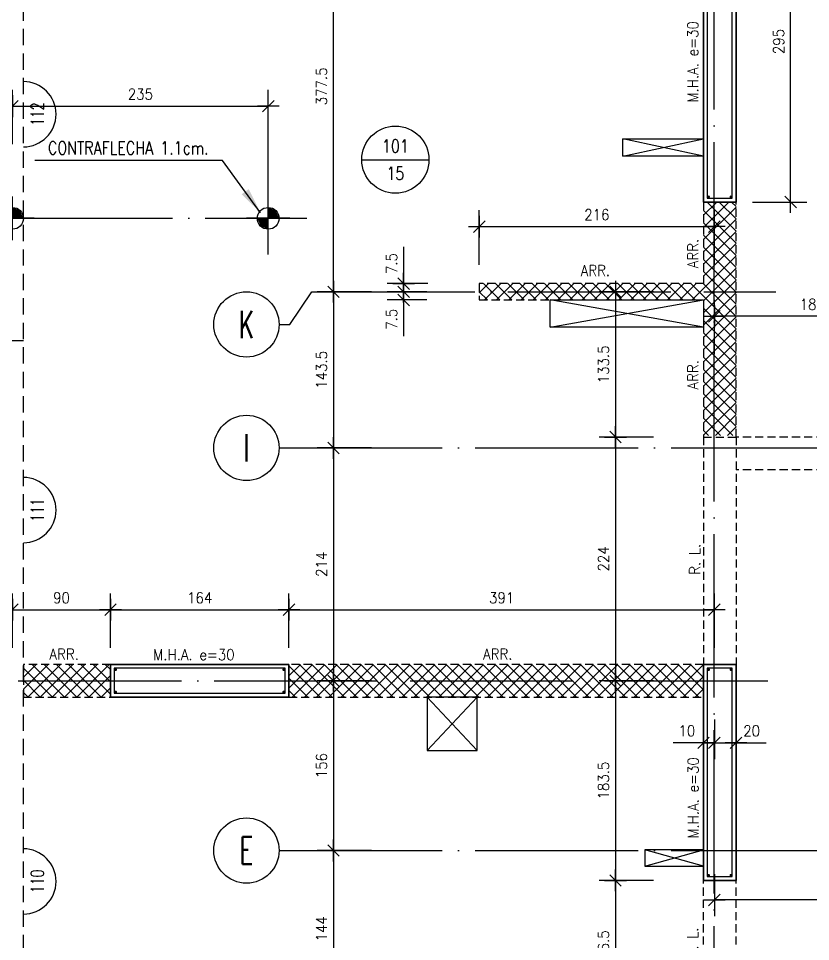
# Model space of a CAD drawing. Extents: x 2771 to 13802, y -1997 to 16878.
# Drawn here: x 3707 to 4435, y 5444 to 6292 of the extents above; entities that cross this region are included whole.
import ezdxf
from ezdxf.enums import TextEntityAlignment as Align

# ---------------------------------------------------------------- set-up
doc = ezdxf.new("R2010")
doc.units = 0
doc.header["$LTSCALE"] = 60
doc.header["$PDMODE"] = 1
for name, pattern in [('EJES', [3, 2.5, -0.25, 0, -0.25]), ('HIDDEN', [0.375, 0.25, -0.125]), ('HIDDEN2', [0.1875, 0.125, -0.0625])]:
    doc.linetypes.add(name, pattern=pattern)
doc.layers.get('0').update_dxf_attribs({"linetype": 'CONTINUOUS'})
doc.layers.get('DEFPOINTS').update_dxf_attribs({"linetype": 'CONTINUOUS'})
for name, color, linetype in [('AREA_MUROS', 6, 'CONTINUOUS'), ('ARRANQUES', 9, 'CONTINUOUS'), ('COTAS', 3, 'CONTINUOUS'), ('CRUCES', 9, 'CONTINUOUS'), ('EJES', 1, 'EJES'), ('MALLA', 1, 'CONTINUOUS'), ('MUROS', 4, 'CONTINUOUS'), ('REFUERZOS', 3, 'HIDDEN2'), ('SHAFT', 1, 'CONTINUOUS'), ('TEXTO', 3, 'CONTINUOUS'), ('TEXTOS', 2, 'CONTINUOUS'), ('VIGAS', 2, 'CONTINUOUS')]:
    doc.layers.add(name, color=color, linetype=linetype)
doc.layers.add('RLA-LOSAS', color=3, linetype='CONTINUOUS', lineweight=9)
doc.styles.add('COTAS', font='romans.shx', dxfattribs={"width": 0.9})
doc.styles.add('ROMANS', font='romans.shx', dxfattribs={"width": 0.9, "height": 10})
doc.dimstyles.new('50', dxfattribs={"dimtxt": 10, "dimasz": 1, "dimexe": 15, "dimexo": 0, "dimgap": 6, "dimtad": 1, "dimdec": 8, "dimdsep": 46, "dimtxsty": 'COTAS', "dimblk": '$COTA$', "dimcen": 0.09, "dimdle": 10, "dimclrd": 256, "dimclre": 256, "dimclrt": 2, "dimadec": 0, "dimazin": 0, "dimtfac": 1, "dimtdec": 8, "dimtmove": 0, "dimatfit": 2, "dimfxl": 35, "dimfxlon": 1, "dimtolj": 1, "dimarcsym": 0})
doc.dimstyles.new('50$7', dxfattribs={"dimtxt": 10, "dimasz": 12, "dimexe": 15, "dimexo": 0, "dimgap": 6, "dimtad": 1, "dimdec": 8, "dimdsep": 46, "dimtxsty": 'COTAS', "dimblk": '$COTA$', "dimcen": 0.09, "dimdle": 10, "dimclrd": 256, "dimclre": 256, "dimclrt": 2, "dimadec": 0, "dimazin": 0, "dimtfac": 1, "dimtdec": 8, "dimtmove": 0, "dimatfit": 2, "dimfxl": 35, "dimfxlon": 1, "dimtolj": 1, "dimarcsym": 0})

# ---------------------------------------------------------------- blocks, each defined once
blk = doc.blocks.new('$COTA$')
at = {"layer": 'COTAS'}
for p, q in [((0, -10), (0, 10)), ((5.303, 5.303), (-5.303, -5.303)), ((10, 0), (-10, 0))]:
    blk.add_line(p, q, dxfattribs=at)
blk = doc.blocks.new('*D35')
at = {"layer": 'COTAS', "lineweight": -2, "transparency": 16777216}
for p, q in [((4130.46, 6066.07), (4130.46, 6116.07)), ((4346.46, 6066.07), (4346.46, 6116.07)), ((4131.46, 6101.07), (4345.46, 6101.07))]:
    blk.add_line(p, q, dxfattribs=at)
at = {"layer": 'DEFPOINTS', "color": 0, "transparency": 16777216}
for p in [(4346.46, 6101.07), (4130.46, 6048.71), (4346.46, 6048.71)]:
    blk.add_point(p, dxfattribs=at)
at = {"layer": 'COTAS', "lineweight": -2, "transparency": 16777216, "rotation": 180}
blk.add_blockref('$COTA$', (4130.46, 6101.07), dxfattribs=at)
at = {"layer": 'COTAS', "lineweight": -2, "transparency": 16777216}
blk.add_blockref('$COTA$', (4346.46, 6101.07), dxfattribs=at)
at = {"layer": 'COTAS', "color": 2, "transparency": 16777216, "insert": (4238.46, 6112.07), "char_height": 10, "attachment_point": 5, "style": 'COTAS'}
blk.add_mtext('\\A1;216', dxfattribs=at)
blk = doc.blocks.new('*D46')
at = {"layer": 'COTAS', "lineweight": -2, "transparency": 16777216}
for p, q in [((4290.59, 6041.21), (4240.59, 6041.21)), ((4255.59, 6040.21), (4255.59, 5908.71)), ((4290.59, 5907.71), (4240.59, 5907.71))]:
    blk.add_line(p, q, dxfattribs=at)
at = {"layer": 'DEFPOINTS', "color": 0, "transparency": 16777216}
for p in [(4306.08, 6041.21), (4255.59, 5907.71), (4303.58, 5907.71)]:
    blk.add_point(p, dxfattribs=at)
at = {"layer": 'COTAS', "lineweight": -2, "transparency": 16777216}
for p, rotation in [((4255.59, 6041.21), 90), ((4255.59, 5907.71), 270)]:
    blk.add_blockref('$COTA$', p, dxfattribs=dict(at, rotation=rotation))
at = {"layer": 'COTAS', "color": 2, "transparency": 16777216, "insert": (4244.59, 5974.46), "char_height": 10, "attachment_point": 5, "rotation": 90, "style": 'COTAS'}
blk.add_mtext('\\A1;133.5', dxfattribs=at)
blk = doc.blocks.new('*D47')
at = {"layer": 'COTAS', "lineweight": -2, "transparency": 16777216}
for p, q in [((4290.59, 5907.71), (4240.59, 5907.71)), ((4255.59, 5906.71), (4255.59, 5684.71)), ((4290.59, 5683.71), (4240.59, 5683.71))]:
    blk.add_line(p, q, dxfattribs=at)
at = {"layer": 'DEFPOINTS', "color": 0, "transparency": 16777216}
for p in [(4303.58, 5907.71), (4255.59, 5683.71), (4303.58, 5683.71)]:
    blk.add_point(p, dxfattribs=at)
at = {"layer": 'COTAS', "lineweight": -2, "transparency": 16777216}
for p, rotation in [((4255.59, 5907.71), 90), ((4255.59, 5683.71), 270)]:
    blk.add_blockref('$COTA$', p, dxfattribs=dict(at, rotation=rotation))
at = {"layer": 'COTAS', "color": 2, "transparency": 16777216, "insert": (4244.59, 5795.71), "char_height": 10, "attachment_point": 5, "rotation": 90, "style": 'COTAS'}
blk.add_mtext('\\A1;224', dxfattribs=at)
blk = doc.blocks.new('*D48')
at = {"layer": 'COTAS', "lineweight": -2, "transparency": 16777216}
for p, q in [((4290.59, 5683.71), (4240.59, 5683.71)), ((4255.59, 5682.71), (4255.59, 5501.21)), ((4290.59, 5500.21), (4240.59, 5500.21))]:
    blk.add_line(p, q, dxfattribs=at)
at = {"layer": 'DEFPOINTS', "color": 0, "transparency": 16777216}
for p in [(4303.58, 5683.71), (4255.59, 5500.21), (4303.58, 5500.21)]:
    blk.add_point(p, dxfattribs=at)
at = {"layer": 'COTAS', "lineweight": -2, "transparency": 16777216}
for p, rotation in [((4255.59, 5683.71), 90), ((4255.59, 5500.21), 270)]:
    blk.add_blockref('$COTA$', p, dxfattribs=dict(at, rotation=rotation))
at = {"layer": 'COTAS', "color": 2, "transparency": 16777216, "insert": (4244.59, 5591.96), "char_height": 10, "attachment_point": 5, "rotation": 90, "style": 'COTAS'}
blk.add_mtext('\\A1;183.5', dxfattribs=at)
blk = doc.blocks.new('*D49')
at = {"layer": 'COTAS', "lineweight": -2, "transparency": 16777216}
for p, q in [((4290.59, 5500.21), (4240.59, 5500.21)), ((4255.59, 5499.21), (4255.59, 5374.71)), ((4290.59, 5373.71), (4240.59, 5373.71))]:
    blk.add_line(p, q, dxfattribs=at)
at = {"layer": 'DEFPOINTS', "color": 0, "transparency": 16777216}
for p in [(4303.58, 5500.21), (4255.59, 5373.71), (4303.58, 5373.71)]:
    blk.add_point(p, dxfattribs=at)
at = {"layer": 'COTAS', "lineweight": -2, "transparency": 16777216}
for p, rotation in [((4255.59, 5500.21), 90), ((4255.59, 5373.71), 270)]:
    blk.add_blockref('$COTA$', p, dxfattribs=dict(at, rotation=rotation))
at = {"layer": 'COTAS', "color": 2, "transparency": 16777216, "insert": (4244.59, 5436.96), "char_height": 10, "attachment_point": 5, "rotation": 90, "style": 'COTAS'}
blk.add_mtext('\\A1;126.5', dxfattribs=at)
blk = doc.blocks.new('*D99')
at = {"layer": 'COTAS', "lineweight": -2, "transparency": 16777216}
for p, q in [((4082.31, 6041.21), (4045.85, 6041.21)), ((4060.85, 6042.21), (4060.85, 6043.21)), ((4060.85, 6041.21), (4060.85, 6033.71)), ((4082.31, 6033.71), (4045.85, 6033.71)), ((4060.85, 6032.71), (4060.85, 6000.52))]:
    blk.add_line(p, q, dxfattribs=at)
at = {"layer": 'DEFPOINTS', "color": 0, "transparency": 16777216}
for p in [(4060.85, 6041.21), (4082.31, 6041.21), (4082.31, 6033.71)]:
    blk.add_point(p, dxfattribs=at)
at = {"layer": 'COTAS', "lineweight": -2, "transparency": 16777216}
for p, rotation in [((4060.85, 6041.21), 270), ((4060.85, 6033.71), 90)]:
    blk.add_blockref('$COTA$', p, dxfattribs=dict(at, rotation=rotation))
at = {"layer": 'COTAS', "color": 2, "transparency": 16777216, "insert": (4049.85, 6015.94), "char_height": 10, "attachment_point": 5, "rotation": 90, "style": 'COTAS'}
blk.add_mtext('\\A1;7.5', dxfattribs=at)
blk = doc.blocks.new('*D100')
at = {"layer": 'COTAS', "lineweight": -2, "transparency": 16777216}
for p, q in [((4060.85, 6082.54), (4060.85, 6048.71)), ((4083.12, 6048.71), (4045.85, 6048.71)), ((4060.85, 6049.71), (4060.85, 6050.71)), ((4060.85, 6041.21), (4060.85, 6048.71)), ((4060.85, 6041.21), (4060.85, 6048.71)), ((4082.31, 6041.21), (4045.85, 6041.21)), ((4060.85, 6040.21), (4060.85, 6039.21))]:
    blk.add_line(p, q, dxfattribs=at)
at = {"layer": 'DEFPOINTS', "color": 0, "transparency": 16777216}
for p in [(4060.85, 6048.71), (4083.12, 6048.71), (4082.31, 6041.21)]:
    blk.add_point(p, dxfattribs=at)
at = {"layer": 'COTAS', "lineweight": -2, "transparency": 16777216}
for p, rotation in [((4060.85, 6048.71), 270), ((4060.85, 6041.21), 90)]:
    blk.add_blockref('$COTA$', p, dxfattribs=dict(at, rotation=rotation))
at = {"layer": 'COTAS', "color": 2, "transparency": 16777216, "insert": (4049.85, 6067.11), "char_height": 10, "attachment_point": 5, "rotation": 90, "style": 'COTAS'}
blk.add_mtext('\\A1;7.5', dxfattribs=at)
blk = doc.blocks.new('*D130')
at = {"layer": 'COTAS', "lineweight": -2, "transparency": 16777216}
for p, q in [((4346.46, 5983.73), (4346.46, 6033.73)), ((4526.46, 5983.73), (4526.46, 6033.73)), ((4525.46, 6018.73), (4347.46, 6018.73))]:
    blk.add_line(p, q, dxfattribs=at)
at = {"layer": 'DEFPOINTS', "color": 0, "transparency": 16777216}
for p in [(4346.46, 6018.73), (4346.46, 5975.9), (4526.46, 5974.4)]:
    blk.add_point(p, dxfattribs=at)
at = {"layer": 'COTAS', "lineweight": -2, "transparency": 16777216, "rotation": 180}
blk.add_blockref('$COTA$', (4346.46, 6018.73), dxfattribs=at)
at = {"layer": 'COTAS', "lineweight": -2, "transparency": 16777216}
blk.add_blockref('$COTA$', (4526.46, 6018.73), dxfattribs=at)
at = {"layer": 'COTAS', "color": 2, "transparency": 16777216, "insert": (4436.46, 6029.73), "char_height": 10, "attachment_point": 5, "style": 'COTAS'}
blk.add_mtext('\\A1;180', dxfattribs=at)
blk = doc.blocks.new('*D135')
at = {"layer": 'COTAS', "lineweight": -2, "transparency": 16777216}
for p, q in [((4346.46, 5506.11), (4346.46, 5467.31)), ((4671.46, 5498.74), (4671.46, 5467.31)), ((4670.46, 5482.31), (4347.46, 5482.31))]:
    blk.add_line(p, q, dxfattribs=at)
at = {"layer": 'DEFPOINTS', "color": 0, "transparency": 16777216}
for p in [(4346.46, 5506.11), (4671.46, 5498.74), (4346.46, 5482.31)]:
    blk.add_point(p, dxfattribs=at)
at = {"layer": 'COTAS', "lineweight": -2, "transparency": 16777216, "rotation": 180}
blk.add_blockref('$COTA$', (4346.46, 5482.31), dxfattribs=at)
at = {"layer": 'COTAS', "lineweight": -2, "transparency": 16777216}
blk.add_blockref('$COTA$', (4671.46, 5482.31), dxfattribs=at)
at = {"layer": 'COTAS', "color": 2, "transparency": 16777216, "insert": (4508.96, 5493.31), "char_height": 10, "attachment_point": 5, "style": 'COTAS'}
blk.add_mtext('\\A1;325', dxfattribs=at)
blk = doc.blocks.new('*D154')
at = {"layer": 'COTAS', "lineweight": -2, "transparency": 16777216}
for p, q in [((3996.46, 6418.71), (3981.46, 6418.71)), ((3996.46, 6042.21), (3996.46, 6417.71)), ((3996.46, 6041.21), (3981.46, 6041.21))]:
    blk.add_line(p, q, dxfattribs=at)
at = {"layer": 'DEFPOINTS', "color": 0, "transparency": 16777216}
for p in [(3996.46, 6418.71), (3996.46, 6418.71), (3996.46, 6041.21)]:
    blk.add_point(p, dxfattribs=at)
at = {"layer": 'COTAS', "lineweight": -2, "transparency": 16777216}
for p, rotation in [((3996.46, 6418.71), 90), ((3996.46, 6041.21), 270)]:
    blk.add_blockref('$COTA$', p, dxfattribs=dict(at, rotation=rotation))
at = {"layer": 'COTAS', "color": 2, "transparency": 16777216, "insert": (3985.46, 6229.96), "char_height": 10, "attachment_point": 5, "rotation": 90, "style": 'COTAS'}
blk.add_mtext('\\A1;377.5', dxfattribs=at)
blk = doc.blocks.new('*D156')
at = {"layer": 'COTAS', "lineweight": -2, "transparency": 16777216}
for p, q in [((4031.46, 6041.21), (3981.46, 6041.21)), ((3996.46, 6040.21), (3996.46, 5898.71)), ((4031.46, 5897.71), (3981.46, 5897.71))]:
    blk.add_line(p, q, dxfattribs=at)
at = {"layer": 'DEFPOINTS', "color": 0, "transparency": 16777216}
for p in [(4070.96, 6041.21), (3996.46, 5897.71), (4070.96, 5897.71)]:
    blk.add_point(p, dxfattribs=at)
at = {"layer": 'COTAS', "lineweight": -2, "transparency": 16777216}
for p, rotation in [((3996.46, 6041.21), 90), ((3996.46, 5897.71), 270)]:
    blk.add_blockref('$COTA$', p, dxfattribs=dict(at, rotation=rotation))
at = {"layer": 'COTAS', "color": 2, "transparency": 16777216, "insert": (3985.46, 5969.46), "char_height": 10, "attachment_point": 5, "rotation": 90, "style": 'COTAS'}
blk.add_mtext('\\A1;143.5', dxfattribs=at)
blk = doc.blocks.new('*D157')
at = {"layer": 'COTAS', "lineweight": -2, "transparency": 16777216}
for p, q in [((4031.46, 5897.71), (3981.46, 5897.71)), ((3996.46, 5896.71), (3996.46, 5684.71)), ((4031.46, 5683.71), (3981.46, 5683.71))]:
    blk.add_line(p, q, dxfattribs=at)
at = {"layer": 'DEFPOINTS', "color": 0, "transparency": 16777216}
for p in [(4070.96, 5897.71), (3996.46, 5683.71), (4070.96, 5683.71)]:
    blk.add_point(p, dxfattribs=at)
at = {"layer": 'COTAS', "lineweight": -2, "transparency": 16777216}
for p, rotation in [((3996.46, 5897.71), 90), ((3996.46, 5683.71), 270)]:
    blk.add_blockref('$COTA$', p, dxfattribs=dict(at, rotation=rotation))
at = {"layer": 'COTAS', "color": 2, "transparency": 16777216, "insert": (3985.46, 5790.71), "char_height": 10, "attachment_point": 5, "rotation": 90, "style": 'COTAS'}
blk.add_mtext('\\A1;214', dxfattribs=at)
blk = doc.blocks.new('*D158')
at = {"layer": 'COTAS', "lineweight": -2, "transparency": 16777216}
for p, q in [((4031.46, 5683.71), (3981.46, 5683.71)), ((3996.46, 5682.71), (3996.46, 5528.71)), ((4031.46, 5527.71), (3981.46, 5527.71))]:
    blk.add_line(p, q, dxfattribs=at)
at = {"layer": 'DEFPOINTS', "color": 0, "transparency": 16777216}
for p in [(4070.96, 5683.71), (3996.46, 5527.71), (4070.96, 5527.71)]:
    blk.add_point(p, dxfattribs=at)
at = {"layer": 'COTAS', "lineweight": -2, "transparency": 16777216}
for p, rotation in [((3996.46, 5683.71), 90), ((3996.46, 5527.71), 270)]:
    blk.add_blockref('$COTA$', p, dxfattribs=dict(at, rotation=rotation))
at = {"layer": 'COTAS', "color": 2, "transparency": 16777216, "insert": (3985.46, 5605.71), "char_height": 10, "attachment_point": 5, "rotation": 90, "style": 'COTAS'}
blk.add_mtext('\\A1;156', dxfattribs=at)
blk = doc.blocks.new('*D159')
at = {"layer": 'COTAS', "lineweight": -2, "transparency": 16777216}
for p, q in [((4031.46, 5527.71), (3981.46, 5527.71)), ((3996.46, 5526.71), (3996.46, 5384.71)), ((4031.46, 5383.71), (3981.46, 5383.71))]:
    blk.add_line(p, q, dxfattribs=at)
at = {"layer": 'DEFPOINTS', "color": 0, "transparency": 16777216}
for p in [(4070.96, 5527.71), (3996.46, 5383.71), (4070.96, 5383.71)]:
    blk.add_point(p, dxfattribs=at)
at = {"layer": 'COTAS', "lineweight": -2, "transparency": 16777216}
for p, rotation in [((3996.46, 5527.71), 90), ((3996.46, 5383.71), 270)]:
    blk.add_blockref('$COTA$', p, dxfattribs=dict(at, rotation=rotation))
at = {"layer": 'COTAS', "color": 2, "transparency": 16777216, "insert": (3985.46, 5455.71), "char_height": 10, "attachment_point": 5, "rotation": 90, "style": 'COTAS'}
blk.add_mtext('\\A1;144', dxfattribs=at)
blk = doc.blocks.new('$EJE$')
at = {"color": 6}
blk.add_circle((0, 0), 30, dxfattribs=at)
at = {"color": 6, "style": 'COTAS', "width": 0.6}
blk.add_attdef('EJE', text='', height=25, dxfattribs=at).set_placement((0, 0), align=Align.MIDDLE)
blk = doc.blocks.new('*D189')
at = {"layer": 'COTAS', "lineweight": -2, "transparency": 16777216}
for p, q in [((4336.46, 5648.15), (4336.46, 5611.69)), ((4346.46, 5648.15), (4346.46, 5611.69)), ((4335.46, 5626.69), (4308.55, 5626.69)), ((4346.46, 5626.69), (4336.46, 5626.69)), ((4347.46, 5626.69), (4348.46, 5626.69))]:
    blk.add_line(p, q, dxfattribs=at)
at = {"layer": 'DEFPOINTS', "color": 0, "transparency": 16777216}
for p in [(4336.46, 5648.15), (4346.46, 5648.15), (4346.46, 5626.69)]:
    blk.add_point(p, dxfattribs=at)
at = {"layer": 'COTAS', "lineweight": -2, "transparency": 16777216}
blk.add_blockref('$COTA$', (4336.46, 5626.69), dxfattribs=at)
at = {"layer": 'COTAS', "lineweight": -2, "transparency": 16777216, "rotation": 180}
blk.add_blockref('$COTA$', (4346.46, 5626.69), dxfattribs=at)
at = {"layer": 'COTAS', "color": 2, "transparency": 16777216, "insert": (4321.19, 5637.69), "char_height": 10, "attachment_point": 5, "style": 'COTAS'}
blk.add_mtext('\\A1;10', dxfattribs=at)
blk = doc.blocks.new('*D190')
at = {"layer": 'COTAS', "lineweight": -2, "transparency": 16777216}
for p, q in [((4346.46, 5648.15), (4346.46, 5611.69)), ((4366.46, 5648.15), (4366.46, 5611.69)), ((4347.46, 5626.69), (4365.46, 5626.69)), ((4366.46, 5626.69), (4394.03, 5626.69))]:
    blk.add_line(p, q, dxfattribs=at)
at = {"layer": 'DEFPOINTS', "color": 0, "transparency": 16777216}
for p in [(4346.46, 5648.15), (4366.46, 5648.15), (4346.46, 5626.69)]:
    blk.add_point(p, dxfattribs=at)
at = {"layer": 'COTAS', "lineweight": -2, "transparency": 16777216, "rotation": 180}
blk.add_blockref('$COTA$', (4346.46, 5626.69), dxfattribs=at)
at = {"layer": 'COTAS', "lineweight": -2, "transparency": 16777216}
blk.add_blockref('$COTA$', (4366.46, 5626.69), dxfattribs=at)
at = {"layer": 'COTAS', "color": 2, "transparency": 16777216, "insert": (4380.74, 5637.69), "char_height": 10, "attachment_point": 5, "style": 'COTAS'}
blk.add_mtext('\\A1;20', dxfattribs=at)
blk = doc.blocks.new('*D223')
at = {"layer": 'COTAS', "lineweight": -2, "transparency": 16777216}
for p, q in [((3701.46, 5713.97), (3701.46, 5763.97)), ((3791.46, 5713.97), (3791.46, 5763.97)), ((3702.46, 5748.97), (3790.46, 5748.97))]:
    blk.add_line(p, q, dxfattribs=at)
at = {"layer": 'DEFPOINTS', "color": 0, "transparency": 16777216}
for p in [(3791.46, 5748.97), (3701.46, 5683.71), (3791.46, 5683.71)]:
    blk.add_point(p, dxfattribs=at)
at = {"layer": 'COTAS', "lineweight": -2, "transparency": 16777216, "rotation": 180}
blk.add_blockref('$COTA$', (3701.46, 5748.97), dxfattribs=at)
at = {"layer": 'COTAS', "lineweight": -2, "transparency": 16777216}
blk.add_blockref('$COTA$', (3791.46, 5748.97), dxfattribs=at)
at = {"layer": 'COTAS', "color": 2, "transparency": 16777216, "insert": (3746.46, 5759.97), "char_height": 10, "attachment_point": 5, "style": 'COTAS'}
blk.add_mtext('\\A1;90', dxfattribs=at)
blk = doc.blocks.new('*D224')
at = {"layer": 'COTAS', "lineweight": -2, "transparency": 16777216}
for p, q in [((3791.46, 5713.97), (3791.46, 5763.97)), ((3955.46, 5713.97), (3955.46, 5763.97)), ((3792.46, 5748.97), (3954.46, 5748.97))]:
    blk.add_line(p, q, dxfattribs=at)
at = {"layer": 'DEFPOINTS', "color": 0, "transparency": 16777216}
for p in [(3955.46, 5748.97), (3791.46, 5683.71), (3955.46, 5683.71)]:
    blk.add_point(p, dxfattribs=at)
at = {"layer": 'COTAS', "lineweight": -2, "transparency": 16777216, "rotation": 180}
blk.add_blockref('$COTA$', (3791.46, 5748.97), dxfattribs=at)
at = {"layer": 'COTAS', "lineweight": -2, "transparency": 16777216}
blk.add_blockref('$COTA$', (3955.46, 5748.97), dxfattribs=at)
at = {"layer": 'COTAS', "color": 2, "transparency": 16777216, "insert": (3873.46, 5759.97), "char_height": 10, "attachment_point": 5, "style": 'COTAS'}
blk.add_mtext('\\A1;164', dxfattribs=at)
blk = doc.blocks.new('*D225')
at = {"layer": 'COTAS', "lineweight": -2, "transparency": 16777216}
for p, q in [((3955.46, 5713.97), (3955.46, 5763.97)), ((4346.46, 5713.97), (4346.46, 5763.97)), ((3956.46, 5748.97), (4345.46, 5748.97))]:
    blk.add_line(p, q, dxfattribs=at)
at = {"layer": 'DEFPOINTS', "color": 0, "transparency": 16777216}
for p in [(4346.46, 5748.97), (3955.46, 5683.71), (4346.46, 5683.71)]:
    blk.add_point(p, dxfattribs=at)
at = {"layer": 'COTAS', "lineweight": -2, "transparency": 16777216, "rotation": 180}
blk.add_blockref('$COTA$', (3955.46, 5748.97), dxfattribs=at)
at = {"layer": 'COTAS', "lineweight": -2, "transparency": 16777216}
blk.add_blockref('$COTA$', (4346.46, 5748.97), dxfattribs=at)
at = {"layer": 'COTAS', "color": 2, "transparency": 16777216, "insert": (4150.96, 5759.97), "char_height": 10, "attachment_point": 5, "style": 'COTAS'}
blk.add_mtext('\\A1;391', dxfattribs=at)
blk = doc.blocks.new('*D238')
at = {"layer": 'COTAS', "lineweight": -2, "transparency": 16777216}
for p, q in [((4381.56, 6418.71), (4431.56, 6418.71)), ((4416.56, 6124.71), (4416.56, 6417.71)), ((4381.56, 6123.71), (4431.56, 6123.71))]:
    blk.add_line(p, q, dxfattribs=at)
at = {"layer": 'DEFPOINTS', "color": 0, "transparency": 16777216}
for p in [(4350.66, 6418.71), (4416.56, 6418.71), (4350.66, 6123.71)]:
    blk.add_point(p, dxfattribs=at)
at = {"layer": 'COTAS', "lineweight": -2, "transparency": 16777216}
for p, rotation in [((4416.56, 6418.71), 90), ((4416.56, 6123.71), 270)]:
    blk.add_blockref('$COTA$', p, dxfattribs=dict(at, rotation=rotation))
at = {"layer": 'COTAS', "color": 2, "transparency": 16777216, "insert": (4405.56, 6271.21), "char_height": 10, "attachment_point": 5, "rotation": 90, "style": 'COTAS'}
blk.add_mtext('\\A1;295', dxfattribs=at)
blk = doc.blocks.new('LOSA')
at = {"color": 6, "linetype": 'Continuous'}
blk.add_line((-30.89, 0), (30.89, 0), dxfattribs=at)
at = {"color": 3, "linetype": 'Continuous'}
blk.add_circle((0, 0), 30.89, dxfattribs=at)
at = {"color": 2, "style": 'COTAS', "width": 0.8}
for tag, p in [('NUMERO', (0, 12.5)), ('E', (0, -12.5))]:
    blk.add_attdef(tag, text='', height=12, dxfattribs=at).set_placement(p, align=Align.MIDDLE)
at = {"layer": 'RLA-LOSAS', "style": 'COTAS', "flags": 1}
blk.add_attdef('DIRVER', text='', height=8.09, rotation=90, dxfattribs=at).set_placement((-30.45, 39.97), align=Align.MIDDLE)
at = {"layer": 'RLA-LOSAS', "linetype": 'ByBlock', "style": 'COTAS', "flags": 1}
blk.add_attdef('CUAVER', text='', height=8.09, rotation=90, dxfattribs=at).set_placement((-49.66, -4.86), align=Align.MIDDLE)
at = {"layer": 'RLA-LOSAS', "style": 'COTAS', "flags": 1}
blk.add_attdef('DIRHOR', text='', height=8.09, dxfattribs=at).set_placement((37.86, -29.26), align=Align.MIDDLE)
at = {"layer": 'RLA-LOSAS', "linetype": 'ByBlock', "style": 'COTAS', "flags": 1}
blk.add_attdef('CUAHOR', text='', height=8.09, dxfattribs=at).set_placement((-9.45, -47.67), align=Align.MIDDLE)
at = {"layer": 'RLA-LOSAS', "style": 'COTAS', "width": 0.7, "flags": 1}
blk.add_attdef('CONTRAFLECHA', text='', height=10, dxfattribs=at).set_placement((0, -67.5), align=Align.MIDDLE)
blk = doc.blocks.new('$VIGA$')
at = {"color": 2}
blk.add_arc((0, 0), 30, 180, 0, dxfattribs=at)
at = {"color": 3, "style": 'COTAS', "width": 0.7}
blk.add_attdef('NUMERO', text='', height=12, rotation=360, dxfattribs=at).set_placement((0.06, -12.82), align=Align.MIDDLE)
blk = doc.blocks.new('*U255')
at = {"layer": 'TEXTO', "linetype": 'Continuous'}
for points in [[(0, 0.1), (-0.0707, 0.0707), (0, 0)], [(-0.1, 0), (0, 0), (-0.0707, 0.0707)], [(0.1, 0), (0, 0), (0.0707, -0.0707)], [(0, -0.1), (0.0707, -0.0707), (0, 0)]]:
    blk.add_solid(points, dxfattribs=at)
blk = doc.blocks.new('PUNTO')
at = {"layer": 'TEXTO', "color": 3, "linetype": 'Continuous'}
for p, q in [((0, -0.2), (0, 0.2)), ((-0.2, 0), (0.2, 0))]:
    blk.add_line(p, q, dxfattribs=at)
blk.add_circle((0, 0), 0.1, dxfattribs=at)
blk.add_blockref('*U255', (0, 0), dxfattribs=at)
blk = doc.blocks.new('*D258')
at = {"layer": 'COTAS', "lineweight": -2, "transparency": 16777216}
for p, q in [((3701.46, 6176.83), (3701.46, 6226.83)), ((3936.46, 6176.83), (3936.46, 6226.83)), ((3702.46, 6211.83), (3935.46, 6211.83))]:
    blk.add_line(p, q, dxfattribs=at)
at = {"layer": 'DEFPOINTS', "color": 0, "transparency": 16777216}
for p in [(3936.46, 6211.83), (3701.46, 6176.54), (3936.46, 6176.54)]:
    blk.add_point(p, dxfattribs=at)
at = {"layer": 'COTAS', "lineweight": -2, "transparency": 16777216, "rotation": 180}
blk.add_blockref('$COTA$', (3701.46, 6211.83), dxfattribs=at)
at = {"layer": 'COTAS', "lineweight": -2, "transparency": 16777216}
blk.add_blockref('$COTA$', (3936.46, 6211.83), dxfattribs=at)
at = {"layer": 'COTAS', "color": 2, "transparency": 16777216, "insert": (3818.96, 6222.83), "char_height": 10, "attachment_point": 5, "style": 'COTAS'}
blk.add_mtext('\\A1;235', dxfattribs=at)

msp = doc.modelspace()

# ---------------------------------------------------------------- hatches: boundary and pattern name
at = {"layer": 'ARRANQUES'}
h = msp.add_hatch(dxfattribs=at)
h.set_pattern_fill('ANSI37', color=9, scale=2.5, style=0)
h.set_pattern_definition([(45, (0, 1.5), (-5.61266, 5.61266), []), (135, (0, 1.5), (-5.61266, -5.61266), [])])
h.paths.add_polyline_path([(4346.45585631, 6123.70691493), (4336.45585631, 6123.70691493), (4336.45585631, 6048.70691493), (4130.45585631, 6048.70691493), (4130.45585631, 6041.20691493), (4346.45585631, 6041.20691493)])
h.paths.add_polyline_path([(4366.45585631, 6123.70691493), (4346.45585631, 6123.70691493), (4346.45585631, 6041.20691493), (4366.45585631, 6041.20691493)])
h.paths.add_polyline_path([(4366.45585631, 6041.20691493), (4346.45585631, 6041.20691493), (4346.45585631, 5909.20691493), (4366.45585631, 5909.20691493)])
h.paths.add_polyline_path([(4346.45585631, 6041.20691493), (4130.45585631, 6041.20691493), (4130.45585631, 6033.70691493), (4336.45585631, 6033.70691493), (4336.45585631, 5909.20691493), (4346.45585631, 5909.20691493)])
h = msp.add_hatch(dxfattribs=at)
h.set_pattern_fill('ANSI37', color=9, scale=2.5, style=0)
h.paths.add_polyline_path([(3711.45585631, 5668.70691493), (3791.45585631, 5668.70691493), (3791.45585631, 5698.70691493), (3711.45585631, 5698.70691493)])
h = msp.add_hatch(dxfattribs=at)
h.set_pattern_fill('ANSI37', color=9, scale=2.5, style=0)
h.set_pattern_definition([(45, (-2.5, 1.5), (-5.61266, 5.61266), []), (135, (-2.5, 1.5), (-5.61266, -5.61266), [])])
h.paths.add_polyline_path([(3955.45585631, 5668.70691493), (4336.45585631, 5668.70691493), (4336.45585631, 5698.70691493), (3955.45585631, 5698.70691493)])

# ---------------------------------------------------------------- linework, layer by layer
at = {"layer": 'AREA_MUROS'}
for points in [[(4366.45585631, 6408.70691493), (4366.45585631, 6123.70691493), (4336.45585631, 6123.70691493), (4336.45585631, 6408.70691493), (4366.45585631, 6408.70691493)], [(3791.45585631, 5698.70691493), (3955.45585631, 5698.70691493), (3955.45585631, 5668.70691493), (3791.45585631, 5668.70691493), (3791.45585631, 5698.70691493)], [(4366.45585631, 5698.70691493), (4366.45585631, 5500.20691493), (4336.45585631, 5500.20691493), (4336.45585631, 5698.70691493), (4366.45585631, 5698.70691493)]]:
    msp.add_lwpolyline(points, dxfattribs=at)
at = {"layer": 'ARRANQUES', "color": 2, "linetype": 'HIDDEN2'}
for points in [[(4336.45585631, 6048.70691493), (4130.45585631, 6048.70691493), (4130.45585631, 6033.70691493), (4336.45585631, 6033.70691493), (4336.45585631, 5907.70691493), (4366.45585631, 5907.70691493), (4366.45585631, 6123.70691493), (4336.45585631, 6123.70691493)], [(3711.45585631, 5668.70691493), (3791.45585631, 5668.70691493), (3791.45585631, 5698.70691493), (3711.45585631, 5698.70691493)], [(3955.45585631, 5668.70691493), (4336.45585631, 5668.70691493), (4336.45585631, 5698.70691493), (3955.45585631, 5698.70691493)]]:
    msp.add_lwpolyline(points, close=True, dxfattribs=at)
at = {"layer": 'CRUCES'}
for p, q in [((4262.45585631, 6165.70691493), (4336.45585631, 6181.70691493)), ((4336.45585631, 6165.70691493), (4262.45585631, 6181.70691493)), ((4195.45585631, 6008.70691493), (4336.45585631, 6033.70691493)), ((4336.45585631, 6008.70691493), (4195.45585631, 6033.70691493)), ((4082.45585631, 5619.70691493), (4128.45585631, 5668.70691493)), ((4082.45585631, 5668.70691493), (4128.45585631, 5619.70691493)), ((4282.45585631, 5513.20691493), (4336.45585631, 5528.20691493)), ((4336.45585631, 5513.20691493), (4282.45585631, 5528.20691493))]:
    msp.add_line(p, q, dxfattribs=at)
at = {"layer": 'EJES'}
for points in [[(4346.45585631, 4407.70691493), (4346.45585631, 6873.70691493)], [(3936.45585631, 6075.38567023), (3936.45585631, 6238.29067358)], [(3518.23993313, 6108.70691493), (3971.99958608, 6108.70691493)], [(3946.45585631, 6011.20691493), (3956.45585631, 6011.20691493), (3976.45585631, 6041.20691493), (4403.0720301, 6041.20691493)], [(3946.45585631, 5897.70691493), (7044.95585631, 5897.70691493)], [(3346.45585631, 5683.70691493), (4395.60286622, 5683.70691493)], [(3946.45585631, 5527.70691493), (7044.95585631, 5527.70691493)]]:
    msp.add_lwpolyline(points, dxfattribs=at)
at = {"layer": 'MALLA'}
for points in [[(4339.95585631, 6127.20691493), (4362.95585631, 6127.20691493), (4362.95585631, 6425.20691493), (3794.95585631, 6425.20691493), (3794.95585631, 6334.20691493), (3837.95585631, 6334.20691493), (3837.95585631, 6412.20691493), (4339.95585631, 6412.20691493)], [(3951.95585631, 5672.20691493), (3951.95585631, 5695.20691493), (3794.95585631, 5695.20691493), (3794.95585631, 5672.20691493)], [(4339.95585631, 5695.20691493), (4339.95585631, 5503.70691493), (4362.95585631, 5503.70691493), (4362.95585631, 5695.20691493)]]:
    msp.add_lwpolyline(points, close=True, dxfattribs=at)
at = {"layer": 'MALLA', "const_width": 1.25}
for points in [[(4340.58085631, 6128.45691493, -1), (4341.83085631, 6128.45691493, -1)], [(4361.08085631, 6128.45691493, -1), (4362.33085631, 6128.45691493, -1)], [(3795.58085631, 5693.95691493, -1), (3796.83085631, 5693.95691493, -1)], [(3950.08085631, 5693.95691493, -1), (3951.33085631, 5693.95691493, -1)], [(4340.58085631, 5693.95691493, -1), (4341.83085631, 5693.95691493, -1)], [(4361.08085631, 5693.95691493, -1), (4362.33085631, 5693.95691493, -1)], [(3795.58085631, 5673.45691493, -1), (3796.83085631, 5673.45691493, -1)], [(3950.08085631, 5673.45691493, -1), (3951.33085631, 5673.45691493, -1)], [(4340.58085631, 5504.95691493, -1), (4341.83085631, 5504.95691493, -1)], [(4361.08085631, 5504.95691493, -1), (4362.33085631, 5504.95691493, -1)]]:
    msp.add_lwpolyline(points, format="xyb", close=True, dxfattribs=at)
at = {"layer": 'MUROS'}
for points in [[(4336.45585631, 6123.70691493), (4366.45585631, 6123.70691493), (4366.45585631, 6428.70691493), (3791.45585631, 6428.70691493), (3791.45585631, 6330.70691493), (3841.45585631, 6330.70691493), (3841.45585631, 6408.70691493), (4336.45585631, 6408.70691493)], [(3955.45585631, 5668.70691493), (3955.45585631, 5698.70691493), (3791.45585631, 5698.70691493), (3791.45585631, 5668.70691493)], [(4336.45585631, 5698.70691493), (4336.45585631, 5500.20691493), (4366.45585631, 5500.20691493), (4366.45585631, 5698.70691493)]]:
    msp.add_lwpolyline(points, close=True, dxfattribs=at)
at = {"layer": 'REFUERZOS'}
for p, q in [((4336.45585631, 5907.70691493), (4336.45585631, 5698.70691493)), ((4366.45585631, 5907.70691493), (4366.45585631, 5698.70691493)), ((4526.45585631, 5907.70691493), (4366.45585631, 5907.70691493)), ((4526.45585631, 5877.70691493), (4366.45585631, 5877.70691493)), ((4336.45585631, 5373.70691493), (4336.45585631, 5500.20691493)), ((4366.45585631, 5373.70691493), (4366.45585631, 5500.20691493))]:
    msp.add_line(p, q, dxfattribs=at)
at = {"layer": 'SHAFT'}
for points in [[(4262.45585631, 6165.70691493), (4262.45585631, 6181.70691493), (4336.45585631, 6181.70691493), (4336.45585631, 6165.70691493)], [(4195.45585631, 6008.70691493), (4195.45585631, 6033.70691493), (4336.45585631, 6033.70691493), (4336.45585631, 6008.70691493)], [(4082.45585631, 5619.70691493), (4128.45585631, 5619.70691493), (4128.45585631, 5668.70691493), (4082.45585631, 5668.70691493)], [(4282.45585631, 5528.20691493), (4282.45585631, 5513.20691493), (4336.45585631, 5513.20691493), (4336.45585631, 5528.20691493)]]:
    msp.add_lwpolyline(points, close=True, dxfattribs=at)
at = {"layer": 'VIGAS', "linetype": 'HIDDEN'}
msp.add_line((3711.45585631, 4872.70691493), (3711.45585631, 6408.70691493), dxfattribs=at)
at = {"layer": 'VIGAS'}
msp.add_line((3711.45585631, 5996.20691493), (3691.45585631, 5996.20691493), dxfattribs=at)

# ---------------------------------------------------------------- block references
at = {"rotation": 90}
for p, values in [((3711.45585631, 6204.3725239), {'NUMERO': '112'}), ((3711.45585631, 5840.56918598), {'NUMERO': '111'}), ((3711.45585631, 5499.28896042), {'NUMERO': '110'})]:
    msp.add_blockref('$VIGA$', p, dxfattribs=at).add_auto_attribs(values)
for name, p, values in [('LOSA', (4053.32433194, 6162.61408394), {'NUMERO': '101', 'E': '15'}), ('$EJE$', (3916.45585631, 6011.20691493), {'EJE': 'K'}), ('$EJE$', (3916.45585631, 5897.70691493), {'EJE': 'I'}), ('$EJE$', (3916.45585631, 5527.70691493), {'EJE': 'E'})]:
    msp.add_blockref(name, p).add_auto_attribs(values)
at = {"layer": 'TEXTO', "color": 3, "xscale": 100, "yscale": 100, "zscale": 100, "rotation": 90}
for p in [(3701.45585631, 6108.70691493), (3936.45585631, 6108.70691493)]:
    msp.add_blockref('PUNTO', p, dxfattribs=at)

# ---------------------------------------------------------------- texts
at = {"layer": 'TEXTOS', "style": 'ROMANS', "width": 0.9}
for s, p in [('M.H.A. e=30', (4326.67397527, 6252.49425367)), ('ARR.', (4326.67397527, 6076.34937734)), ('ARR.', (4326.67397527, 5964.92556365)), ('R. L.', (4328.45585631, 5795.31057195)), ('M.H.A. e=30', (4327.03344175, 5576.04829646)), ('R. L.', (4326.56496398, 5442.60339814))]:
    msp.add_text(s, height=10, rotation=90, dxfattribs=at).set_placement(p, align=Align.MIDDLE)
at = {"layer": 'TEXTOS', "style": 'ROMANS'}
for s, height, width, p in [('CONTRAFLECHA 1.1cm.', 12, 0.8, (3807.85438643, 6173.42342738)), ('ARR.', 10, 0.9, (4237.20585631, 6060.70691493)), ('ARR.', 10, 0.9, (3748.95585631, 5708.20691493)), ('M.H.A. e=30', 10, 0.9, (3868.16008366, 5707.67154714)), ('ARR.', 10, 0.9, (4147.46788152, 5708.20691493))]:
    msp.add_text(s, height=height, dxfattribs=dict(at, width=width)).set_placement(p, align=Align.MIDDLE)

# ---------------------------------------------------------------- dimensions: what is measured, and where the dimension line sits
at = {"layer": 'COTAS'}
for base, p1, p2, picture, middle in [((3996.4558563143, 6418.7069149326), (3996.4558563143, 6041.2069149326), (3996.4558563143, 6418.7069149326), '*D154', (3985.4558563143, 6229.9569149326)), ((4416.5632865359, 6418.7069149326), (4350.6578297541, 6123.7069149326), (4350.6578297541, 6418.7069149326), '*D238', (4405.5632865359, 6271.2069149326)), ((3996.4558563143, 5897.7069149326), (4070.963697524, 6041.2069149326), (4070.963697524, 5897.7069149326), '*D156', (3985.4558563143, 5969.4569149326)), ((4255.594967657, 5907.7069149326), (4306.0762887476, 6041.2069149326), (4303.5762887476, 5907.7069149326), '*D46', (4244.594967657, 5974.4569149326)), ((3996.4558563143, 5683.7069149326), (4070.963697524, 5897.7069149326), (4070.963697524, 5683.7069149326), '*D157', (3985.4558563143, 5790.7069149326)), ((3996.4558563143, 5527.7069149326), (4070.963697524, 5683.7069149326), (4070.963697524, 5527.7069149326), '*D158', (3985.4558563143, 5605.7069149326)), ((3996.4558563143, 5383.7069149326), (4070.963697524, 5527.7069149326), (4070.963697524, 5383.7069149326), '*D159', (3985.4558563143, 5455.7069149326))]:
    dim = msp.add_linear_dim(base=base, p1=p1, p2=p2, angle=90, dimstyle='50', dxfattribs=at)
    dim.commit()
    dim.dimension.update_dxf_attribs({"geometry": picture, "text_midpoint": middle})
for base, p1, p2, picture, middle in [((3936.4558563143, 6211.8264829095), (3701.4558563143, 6176.5408721534), (3936.4558563143, 6176.5408721534), '*D258', (3818.9558563143, 6222.8264829095)), ((4346.4558563143, 6101.072270002), (4130.4558563143, 6048.7069149326), (4346.4558563143, 6048.7069149326), '*D35', (4238.4558563143, 6112.072270002)), ((4346.4558563143, 6018.7344090487), (4526.4558563143, 5974.397539949), (4346.4558563143, 5975.897539949), '*D130', (4436.4558563143, 6029.7344090487)), ((4346.4558563143, 5482.3140779165), (4671.4558563143, 5498.7389204341), (4346.4558563143, 5506.1129920727), '*D135', (4508.9558563143, 5493.3140779165))]:
    dim = msp.add_linear_dim(base=base, p1=p1, p2=p2, dimstyle='50', dxfattribs=at)
    dim.commit()
    dim.dimension.update_dxf_attribs({"geometry": picture, "text_midpoint": middle})
dim = msp.add_linear_dim(base=(4060.8528642477, 6048.7069149326), p1=(4082.3093627894, 6041.2069149326), p2=(4083.1240353314, 6048.7069149326), angle=90, dimstyle='50', override={"dimtmove": 1}, dxfattribs=at)
dim.commit()
dim.dimension.update_dxf_attribs({"geometry": '*D100', "text_midpoint": (4060.8528642477, 6067.1098711581), "dimtype": 160})
for base, p1, p2, angle, picture, middle in [((4060.8528642477, 6041.2069149326), (4082.3093627894, 6033.7069149326), (4082.3093627894, 6041.2069149326), 90, '*D99', (4060.8528642477, 6015.9441754969)), ((4346.4558563143, 5626.6940107809), (4366.4558563143, 5648.1505093226), (4346.4558563143, 5648.1505093226), 180, '*D190', (4380.7415706001, 5626.6940107809))]:
    dim = msp.add_linear_dim(base=base, p1=p1, p2=p2, angle=angle, dimstyle='50', dxfattribs=at)
    dim.commit()
    dim.dimension.update_dxf_attribs({"geometry": picture, "text_midpoint": middle, "dimtype": 160})
for base, p1, p2, angle, picture, middle in [((4255.594967657, 5683.7069149326), (4303.5762887476, 5907.7069149326), (4303.5762887476, 5683.7069149326), 90, '*D47', (4244.594967657, 5795.7069149326)), ((3955.4558563143, 5748.9669548266), (3791.4558563143, 5683.7069149326), (3955.4558563143, 5683.7069149326), 180, '*D224', (3873.4558563143, 5759.9669548266)), ((4346.4558563143, 5748.9669548266), (3955.4558563143, 5683.7069149326), (4346.4558563143, 5683.7069149326), 180, '*D225', (4150.9558563143, 5759.9669548266)), ((4255.594967657, 5500.2069149326), (4303.5762887476, 5683.7069149326), (4303.5762887476, 5500.2069149326), 90, '*D48', (4244.594967657, 5591.9569149326)), ((4255.594967657, 5373.7069149326), (4303.5762887476, 5500.2069149326), (4303.5762887476, 5373.7069149326), 90, '*D49', (4244.594967657, 5436.9569149326))]:
    dim = msp.add_linear_dim(base=base, p1=p1, p2=p2, angle=angle, dimstyle='50', override={"dimtmove": 1}, dxfattribs=at)
    dim.commit()
    dim.dimension.update_dxf_attribs({"geometry": picture, "text_midpoint": middle})
dim = msp.add_aligned_dim(p1=(3701.4558563143, 5683.7069149326), p2=(3791.4558563143, 5683.7069149326), distance=65.260039894, dimstyle='50', dxfattribs=at)
dim.commit()
dim.dimension.update_dxf_attribs({"geometry": '*D223', "text_midpoint": (3746.4558563143, 5759.9669548266)})
dim = msp.add_linear_dim(base=(4346.4558563143, 5626.6940107809), p1=(4336.4558563143, 5648.1505093226), p2=(4346.4558563143, 5648.1505093226), dimstyle='50', dxfattribs=at)
dim.commit()
dim.dimension.update_dxf_attribs({"geometry": '*D189', "text_midpoint": (4321.1931168787, 5626.6940107809), "dimtype": 160})

# ---------------------------------------------------------------- leaders
msp.add_leader([(3929.3847885, 6113.79620902), (3894.41294528, 6161.99106849), (3721.96704804, 6161.99106849)], dimstyle='50$7', override={"dimasz": 24, "dimtad": 0}, dxfattribs=at)

doc.saveas('drawing.dxf')
